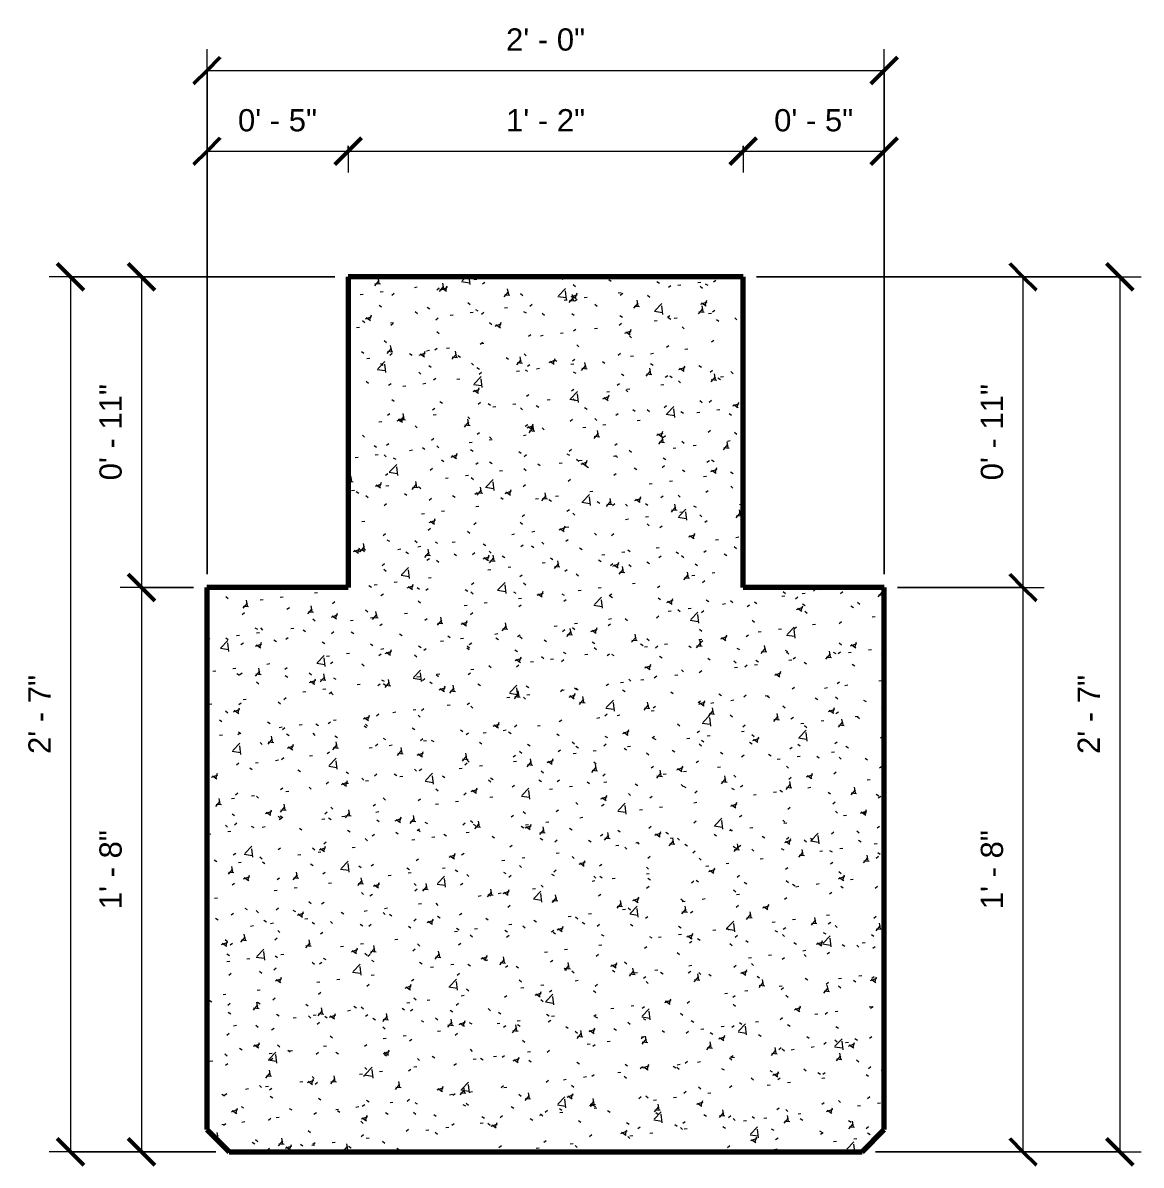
# Model space of a CAD drawing. Header units: inches. Extents: x -3503 to -1964, y -3753 to 2632.
# Drawn here: x -3140.18 to -3100.55, y -52.47 to -12 of the extents above; entities that cross this region are included whole.
import ezdxf

# ---------------------------------------------------------------- set-up
doc = ezdxf.new("R2010")
doc.units = ezdxf.units.IN
doc.header["$MEASUREMENT"] = 0
for name, color, linetype, lineweight in [('A-ANNO-DIMS', 211, 'Continuous', 9), ('A-ANNO-DIMS-8', 211, 'Continuous', 9), ('S-BEAM', 12, 'Continuous', 18)]:
    doc.layers.add(name, color=color, linetype=linetype, lineweight=lineweight)
doc.styles.add('Arial', font='arial.ttf', dxfattribs={"height": 0.787402})
doc.dimstyles.new('Diagonal_-_Arial_2_5_mm', dxfattribs={"dimscale": 12, "dimtxt": 0.803354, "dimasz": 0.07874, "dimexe": 0.062992, "dimexo": 0.03937, "dimgap": 0.03937, "dimtad": 1, "dimdec": 4, "dimrnd": 0.0625, "dimzin": 1, "dimdsep": 46, "dimlunit": 4, "dimtxsty": 'Arial', "dimblk1": 'OBLIQUE', "dimblk2": 'OBLIQUE', "dimsah": 1, "dimcen": 0.09, "dimazin": 0, "dimtfac": 1, "dimtdec": 4, "dimtix": 1, "dimtmove": 0, "dimatfit": 3, "dimfxl": 1, "dimtvp": 1, "dimtfill": 1, "dimfrac": 2, "dimtolj": 1, "dimtzin": 0, "dimarcsym": 2})

# ---------------------------------------------------------------- blocks, each defined once
blk = doc.blocks.new('Beam 2 Levels - Beams 2 Levels-233880-DET_ BEAM TYPE 3 B-B')
at = {"layer": 'S-BEAM'}
h = blk.add_hatch(dxfattribs=at)
h.set_pattern_fill('FP_2', color=256, style=0, pattern_type=2)
h.set_pattern_definition([(50, (-2813.855, -70), (2.29529, -0.20023), [0.24, -2.64]), (355, (-2813.855, -70), (-0.44392, 2.40685), [0.192, -2.112]), (100.451, (-2813.664, -70.017), (1.85148, 2.20645), [0.204, -2.244]), (46.184, (-2813.855, -69.36), (3.41498, -0.52988), [0.36, -3.96]), (96.636, (-2813.57, -69.404), (2.99077, 3.1175), [0.306, -3.365]), (351.184, (-2813.855, -69.36), (2.99112, 3.1174), [0.288, -3.168]), (21, (-2813.535, -69.52), (1.910434, -1.287904), [0.24, -2.64]), (326, (-2813.535, -69.52), (0.7786, 2.32029), [0.192, -2.112]), (71.451, (-2813.376, -69.627), (2.68905, 1.03219), [0.204, -2.244]), (37.5, (-2813.855, -70), (0.038894, 1.064692), [0.106, -1.981, 0.106, -2.038, -2.12]), (37.5, (-2813.855, -70), (0.038894, 1.064692), [-4.23, 0.106, -2.014]), (7.5, (-2813.855, -70), (0.841523, 1.261634), [0.106, -1.117, 0.106, -1.933, -0.808]), (7.5, (-2813.855, -70), (0.841523, 1.261634), [-3.261, 0.106, -0.702]), (327.5, (-2814.569, -70), (1.707842, -0.07188), [0.106, -0.694, 0.106, -2.39, -3.312]), (327.5, (-2814.569, -70), (1.707842, -0.07188), [-3.296, 0.106, -3.206]), (317.5, (-2814.889, -70), (1.865863, 0.320695), [0.106, -0.934, 0.106, -1.552, -2.352]), (317.5, (-2814.889, -70), (1.865863, 0.320695), [-2.698, 0.106, -2.246])])
h.paths.add_polyline_path([(-2816.111, -52), (-2815.324, -51.213), (-2815.324, -32), (-2820.324, -32), (-2820.324, -21), (-2834.324, -21), (-2834.324, -32), (-2839.324, -32), (-2839.324, -51.213), (-2838.536, -52)], flags=0)
at = {"layer": 'S-BEAM', "lineweight": 70}
for p, q in [((-2820.324, -21), (-2834.324, -21)), ((-2834.324, -21), (-2834.324, -32)), ((-2820.324, -32), (-2820.324, -21)), ((-2834.324, -32), (-2839.324, -32)), ((-2839.324, -32), (-2839.324, -51.213)), ((-2815.324, -32), (-2820.324, -32)), ((-2815.324, -51.213), (-2815.324, -32)), ((-2839.324, -51.213), (-2838.536, -52)), ((-2816.111, -52), (-2815.324, -51.213)), ((-2838.536, -52), (-2816.111, -52))]:
    blk.add_line(p, q, dxfattribs=at)
blk = doc.blocks.new('DIMBLOCK38-DET_ BEAM TYPE 3 B-B')
at = {"layer": 'A-ANNO-DIMS-8', "lineweight": 50}
for p, q in [((-3135.973, -21), (-3136.446, -20.528)), ((-3135.973, -21), (-3135.501, -21.472)), ((-3135.973, -32), (-3136.446, -31.528)), ((-3135.973, -32), (-3135.501, -32.472))]:
    blk.add_line(p, q, dxfattribs=at)
at = {"layer": 'A-ANNO-DIMS-8'}
for p, q in [((-3129.129, -21), (-3136.729, -21)), ((-3135.973, -21), (-3135.973, -32)), ((-3135.973, -21), (-3129.129, -21)), ((-3134.129, -32), (-3136.729, -32)), ((-3135.973, -32), (-3134.129, -32))]:
    blk.add_line(p, q, dxfattribs=at)
at = {"layer": 'A-ANNO-DIMS-8', "color": 0, "insert": (-3137.468, -28.206), "char_height": 0.7874, "width": 4.0934, "attachment_point": 1, "rotation": 90, "line_spacing_factor": 0.941778, "style": 'Arial', "bg_fill": 3, "box_fill_scale": 1.25, "bg_fill_color": 256, "bg_fill_true_color": 13158600, "bg_fill_transparency": 0}
blk.add_mtext('0\' - 11"', dxfattribs=at)
blk = doc.blocks.new('_Oblique')
at = {"color": 0, "linetype": 'ByBlock', "lineweight": -2}
blk.add_line((-0.5, -0.5), (0.5, 0.5), dxfattribs=at)
blk = doc.blocks.new('DIMBLOCK39-DET_ BEAM TYPE 3 B-B')
at = {"layer": 'A-ANNO-DIMS-8', "lineweight": 50}
for p, q in [((-3135.973, -32), (-3136.446, -31.528)), ((-3135.973, -32), (-3135.501, -32.472)), ((-3135.973, -52), (-3136.446, -51.528)), ((-3135.973, -52), (-3135.501, -52.472))]:
    blk.add_line(p, q, dxfattribs=at)
at = {"layer": 'A-ANNO-DIMS-8'}
for p, q in [((-3134.129, -32), (-3136.729, -32)), ((-3135.973, -32), (-3135.973, -52)), ((-3135.973, -32), (-3134.129, -32)), ((-3133.341, -52), (-3136.729, -52)), ((-3135.973, -52), (-3133.341, -52))]:
    blk.add_line(p, q, dxfattribs=at)
at = {"layer": 'A-ANNO-DIMS-8', "color": 0, "insert": (-3137.468, -43.403), "char_height": 0.7874, "width": 3.36667, "attachment_point": 1, "rotation": 90, "line_spacing_factor": 0.941778, "style": 'Arial', "bg_fill": 3, "box_fill_scale": 1.25, "bg_fill_color": 256, "bg_fill_true_color": 13158600, "bg_fill_transparency": 0}
blk.add_mtext('1\' - 8"', dxfattribs=at)
blk = doc.blocks.new('DIMBLOCK40-DET_ BEAM TYPE 3 B-B')
at = {"layer": 'A-ANNO-DIMS-8', "lineweight": 50}
for p, q in [((-3138.49, -21), (-3138.963, -20.528)), ((-3138.49, -21), (-3138.018, -21.472)), ((-3138.49, -52), (-3138.963, -51.528)), ((-3138.49, -52), (-3138.018, -52.472))]:
    blk.add_line(p, q, dxfattribs=at)
at = {"layer": 'A-ANNO-DIMS-8'}
for p, q in [((-3129.129, -21), (-3139.246, -21)), ((-3138.49, -21), (-3138.49, -52)), ((-3138.49, -21), (-3129.129, -21)), ((-3133.341, -52), (-3139.246, -52)), ((-3138.49, -52), (-3133.341, -52))]:
    blk.add_line(p, q, dxfattribs=at)
at = {"layer": 'A-ANNO-DIMS-8', "color": 0, "insert": (-3139.985, -37.903), "char_height": 0.7874, "width": 3.36667, "attachment_point": 1, "rotation": 90, "line_spacing_factor": 0.941778, "style": 'Arial', "bg_fill": 3, "box_fill_scale": 1.25, "bg_fill_color": 256, "bg_fill_true_color": 13158600, "bg_fill_transparency": 0}
blk.add_mtext('2\' - 7"', dxfattribs=at)
blk = doc.blocks.new('DIMBLOCK41-DET_ BEAM TYPE 3 B-B')
at = {"layer": 'A-ANNO-DIMS-8', "lineweight": 50}
for p, q in [((-3104.741, -21), (-3105.213, -20.528)), ((-3104.741, -21), (-3104.268, -21.472)), ((-3104.741, -32), (-3105.213, -31.528)), ((-3104.741, -32), (-3104.268, -32.472))]:
    blk.add_line(p, q, dxfattribs=at)
at = {"layer": 'A-ANNO-DIMS-8'}
for p, q in [((-3114.184, -21), (-3103.985, -21)), ((-3104.741, -21), (-3114.184, -21)), ((-3104.741, -21), (-3104.741, -32)), ((-3109.184, -32), (-3103.985, -32)), ((-3104.741, -32), (-3109.184, -32))]:
    blk.add_line(p, q, dxfattribs=at)
at = {"layer": 'A-ANNO-DIMS-8', "color": 0, "insert": (-3106.236, -28.206), "char_height": 0.7874, "width": 4.0934, "attachment_point": 1, "rotation": 90, "line_spacing_factor": 0.941778, "style": 'Arial', "bg_fill": 3, "box_fill_scale": 1.25, "bg_fill_color": 256, "bg_fill_true_color": 13158600, "bg_fill_transparency": 0}
blk.add_mtext('0\' - 11"', dxfattribs=at)
blk = doc.blocks.new('DIMBLOCK42-DET_ BEAM TYPE 3 B-B')
at = {"layer": 'A-ANNO-DIMS-8', "lineweight": 50}
for p, q in [((-3104.741, -32), (-3105.213, -31.528)), ((-3104.741, -32), (-3104.268, -32.472)), ((-3104.741, -52), (-3105.213, -51.528)), ((-3104.741, -52), (-3104.268, -52.472))]:
    blk.add_line(p, q, dxfattribs=at)
at = {"layer": 'A-ANNO-DIMS-8'}
for p, q in [((-3109.184, -32), (-3103.985, -32)), ((-3104.741, -32), (-3109.184, -32)), ((-3104.741, -32), (-3104.741, -52)), ((-3109.971, -52), (-3103.985, -52)), ((-3104.741, -52), (-3109.971, -52))]:
    blk.add_line(p, q, dxfattribs=at)
at = {"layer": 'A-ANNO-DIMS-8', "color": 0, "insert": (-3106.236, -43.403), "char_height": 0.7874, "width": 3.36667, "attachment_point": 1, "rotation": 90, "line_spacing_factor": 0.941778, "style": 'Arial', "bg_fill": 3, "box_fill_scale": 1.25, "bg_fill_color": 256, "bg_fill_true_color": 13158600, "bg_fill_transparency": 0}
blk.add_mtext('1\' - 8"', dxfattribs=at)
blk = doc.blocks.new('DIMBLOCK43-DET_ BEAM TYPE 3 B-B')
at = {"layer": 'A-ANNO-DIMS-8', "lineweight": 50}
for p, q in [((-3101.31, -21), (-3101.782, -20.528)), ((-3101.31, -21), (-3100.837, -21.472)), ((-3101.31, -52), (-3101.782, -51.528)), ((-3101.31, -52), (-3100.837, -52.472))]:
    blk.add_line(p, q, dxfattribs=at)
at = {"layer": 'A-ANNO-DIMS-8'}
for p, q in [((-3114.184, -21), (-3100.554, -21)), ((-3101.31, -21), (-3114.184, -21)), ((-3101.31, -21), (-3101.31, -52)), ((-3109.971, -52), (-3100.554, -52)), ((-3101.31, -52), (-3109.971, -52))]:
    blk.add_line(p, q, dxfattribs=at)
at = {"layer": 'A-ANNO-DIMS-8', "color": 0, "insert": (-3102.804, -37.903), "char_height": 0.7874, "width": 3.36667, "attachment_point": 1, "rotation": 90, "line_spacing_factor": 0.941778, "style": 'Arial', "bg_fill": 3, "box_fill_scale": 1.25, "bg_fill_color": 256, "bg_fill_true_color": 13158600, "bg_fill_transparency": 0}
blk.add_mtext('2\' - 7"', dxfattribs=at)
blk = doc.blocks.new('DIMBLOCK44-DET_ BEAM TYPE 3 B-B')
at = {"layer": 'A-ANNO-DIMS-8'}
for p, q in [((-3133.656, -31.528), (-3133.656, -15.791)), ((-3133.656, -16.547), (-3128.656, -16.547)), ((-3133.656, -16.547), (-3133.656, -31.528)), ((-3128.656, -16.352), (-3128.656, -17.303)), ((-3128.656, -16.547), (-3128.656, -16.352))]:
    blk.add_line(p, q, dxfattribs=at)
at = {"layer": 'A-ANNO-DIMS-8', "lineweight": 50}
for p, q in [((-3133.656, -16.547), (-3133.184, -16.075)), ((-3128.656, -16.547), (-3128.184, -16.075)), ((-3133.656, -16.547), (-3134.129, -17.02)), ((-3128.656, -16.547), (-3129.129, -17.02))]:
    blk.add_line(p, q, dxfattribs=at)
at = {"layer": 'A-ANNO-DIMS-8', "color": 0, "insert": (-3132.559, -15.053), "char_height": 0.7874, "width": 3.36667, "attachment_point": 1, "line_spacing_factor": 0.941778, "style": 'Arial', "bg_fill": 3, "box_fill_scale": 1.25, "bg_fill_color": 256, "bg_fill_true_color": 13158600, "bg_fill_transparency": 0}
blk.add_mtext('0\' - 5"', dxfattribs=at)
blk = doc.blocks.new('DIMBLOCK45-DET_ BEAM TYPE 3 B-B')
at = {"layer": 'A-ANNO-DIMS-8', "lineweight": 50}
for p, q in [((-3128.656, -16.547), (-3128.184, -16.075)), ((-3114.656, -16.547), (-3114.184, -16.075)), ((-3128.656, -16.547), (-3129.129, -17.02)), ((-3114.656, -16.547), (-3115.129, -17.02))]:
    blk.add_line(p, q, dxfattribs=at)
at = {"layer": 'A-ANNO-DIMS-8'}
for p, q in [((-3128.656, -16.352), (-3128.656, -17.303)), ((-3128.656, -16.547), (-3128.656, -16.352)), ((-3128.656, -16.547), (-3114.656, -16.547)), ((-3114.656, -16.352), (-3114.656, -17.303)), ((-3114.656, -16.547), (-3114.656, -16.352))]:
    blk.add_line(p, q, dxfattribs=at)
at = {"layer": 'A-ANNO-DIMS-8', "color": 0, "insert": (-3123.059, -15.053), "char_height": 0.7874, "width": 3.36667, "attachment_point": 1, "line_spacing_factor": 0.941778, "style": 'Arial', "bg_fill": 3, "box_fill_scale": 1.25, "bg_fill_color": 256, "bg_fill_true_color": 13158600, "bg_fill_transparency": 0}
blk.add_mtext('1\' - 2"', dxfattribs=at)
blk = doc.blocks.new('DIMBLOCK46-DET_ BEAM TYPE 3 B-B')
at = {"layer": 'A-ANNO-DIMS-8', "lineweight": 50}
for p, q in [((-3114.656, -16.547), (-3114.184, -16.075)), ((-3109.656, -16.547), (-3109.184, -16.075)), ((-3114.656, -16.547), (-3115.129, -17.02)), ((-3109.656, -16.547), (-3110.129, -17.02))]:
    blk.add_line(p, q, dxfattribs=at)
at = {"layer": 'A-ANNO-DIMS-8'}
for p, q in [((-3109.656, -31.528), (-3109.656, -15.791)), ((-3114.656, -16.352), (-3114.656, -17.303)), ((-3114.656, -16.547), (-3114.656, -16.352)), ((-3114.656, -16.547), (-3109.656, -16.547)), ((-3109.656, -16.547), (-3109.656, -31.528))]:
    blk.add_line(p, q, dxfattribs=at)
at = {"layer": 'A-ANNO-DIMS-8', "color": 0, "insert": (-3113.559, -15.053), "char_height": 0.7874, "width": 3.36667, "attachment_point": 1, "line_spacing_factor": 0.941778, "style": 'Arial', "bg_fill": 3, "box_fill_scale": 1.25, "bg_fill_color": 256, "bg_fill_true_color": 13158600, "bg_fill_transparency": 0}
blk.add_mtext('0\' - 5"', dxfattribs=at)
blk = doc.blocks.new('DIMBLOCK47-DET_ BEAM TYPE 3 B-B')
at = {"layer": 'A-ANNO-DIMS-8'}
for p, q in [((-3133.656, -31.528), (-3133.656, -12.931)), ((-3109.656, -31.528), (-3109.656, -12.931)), ((-3133.656, -13.687), (-3109.656, -13.687)), ((-3133.656, -13.687), (-3133.656, -31.528)), ((-3109.656, -13.687), (-3109.656, -31.528))]:
    blk.add_line(p, q, dxfattribs=at)
at = {"layer": 'A-ANNO-DIMS-8', "lineweight": 50}
for p, q in [((-3133.656, -13.687), (-3133.184, -13.215)), ((-3109.656, -13.687), (-3109.184, -13.215)), ((-3133.656, -13.687), (-3134.129, -14.16)), ((-3109.656, -13.687), (-3110.129, -14.16))]:
    blk.add_line(p, q, dxfattribs=at)
at = {"layer": 'A-ANNO-DIMS-8', "color": 0, "insert": (-3123.059, -12.192), "char_height": 0.7874, "width": 3.36667, "attachment_point": 1, "line_spacing_factor": 0.941778, "style": 'Arial', "bg_fill": 3, "box_fill_scale": 1.25, "bg_fill_color": 256, "bg_fill_true_color": 13158600, "bg_fill_transparency": 0}
blk.add_mtext('2\' - 0"', dxfattribs=at)

msp = doc.modelspace()

# ---------------------------------------------------------------- block references
at = {"layer": 'S-BEAM'}
msp.add_blockref('Beam 2 Levels - Beams 2 Levels-233880-DET_ BEAM TYPE 3 B-B', (-294.33261, 0), dxfattribs=at)

# ---------------------------------------------------------------- next in the draw order: dimensions: what is measured, and where the dimension line sits
at = {"layer": 'A-ANNO-DIMS'}
for base, p1, p2, picture, middle in [((-3135.97342, -32), (-3128.65635, -21), (-3133.65635, -32), 'DIMBLOCK38-DET_ BEAM TYPE 3 B-B', (-3136.84789, -26.5)), ((-3104.74091, -32), (-3114.65635, -21), (-3109.65635, -32), 'DIMBLOCK41-DET_ BEAM TYPE 3 B-B', (-3105.61537, -26.5))]:
    dim = msp.add_linear_dim(base=base, p1=p1, p2=p2, angle=90, dimstyle='Diagonal_-_Arial_2_5_mm', override={"dimpost": '<>', "dimfxl": 12.083046}, dxfattribs=at)
    dim.commit()
    dim.dimension.update_dxf_attribs({"geometry": picture, "text_midpoint": middle})

# ---------------------------------------------------------------- next in the draw order: dimensions: what is measured, and where the dimension line sits
for base, p1, p2, picture, middle in [((-3135.97342, -52), (-3133.65635, -32), (-3132.86895, -52), 'DIMBLOCK39-DET_ BEAM TYPE 3 B-B', (-3136.84789, -42)), ((-3104.74091, -52), (-3109.65635, -32), (-3110.44375, -52), 'DIMBLOCK42-DET_ BEAM TYPE 3 B-B', (-3105.61537, -42))]:
    dim = msp.add_linear_dim(base=base, p1=p1, p2=p2, angle=90, dimstyle='Diagonal_-_Arial_2_5_mm', override={"dimpost": '<>', "dimfxl": 20.015494}, dxfattribs=at)
    dim.commit()
    dim.dimension.update_dxf_attribs({"geometry": picture, "text_midpoint": middle})

# ---------------------------------------------------------------- next in the draw order: dimensions: what is measured, and where the dimension line sits
for base, p1, p2, picture, middle in [((-3138.49033, -52), (-3128.65635, -21), (-3132.86895, -52), 'DIMBLOCK40-DET_ BEAM TYPE 3 B-B', (-3139.35808, -36.5)), ((-3101.30957, -52), (-3114.65635, -21), (-3110.44375, -52), 'DIMBLOCK43-DET_ BEAM TYPE 3 B-B', (-3102.17733, -36.5))]:
    dim = msp.add_linear_dim(base=base, p1=p1, p2=p2, angle=90, dimstyle='Diagonal_-_Arial_2_5_mm', override={"dimpost": '<>', "dimfxl": 31.284916}, dxfattribs=at)
    dim.commit()
    dim.dimension.update_dxf_attribs({"geometry": picture, "text_midpoint": middle})

# ---------------------------------------------------------------- next in the draw order: dimensions: what is measured, and where the dimension line sits
dim = msp.add_linear_dim(base=(-3128.65635, -16.54729), p1=(-3133.65635, -32), p2=(-3128.65635, -15.87916), dimstyle='Diagonal_-_Arial_2_5_mm', override={"dimpost": '<>', "dimfxl": 16.878437}, dxfattribs=at)
dim.commit()
dim.dimension.update_dxf_attribs({"geometry": 'DIMBLOCK44-DET_ BEAM TYPE 3 B-B', "text_midpoint": (-3131.15635, -15.67282)})

# ---------------------------------------------------------------- next in the draw order: dimensions: what is measured, and where the dimension line sits
dim = msp.add_linear_dim(base=(-3114.65635, -16.54729), p1=(-3128.65635, -15.87916), p2=(-3114.65635, -15.87916), dimstyle='Diagonal_-_Arial_2_5_mm', override={"dimpost": '<>', "dimfxl": 14}, dxfattribs=at)
dim.commit()
dim.dimension.update_dxf_attribs({"geometry": 'DIMBLOCK45-DET_ BEAM TYPE 3 B-B', "text_midpoint": (-3121.65635, -15.67953)})

# ---------------------------------------------------------------- next in the draw order: dimensions: what is measured, and where the dimension line sits
dim = msp.add_linear_dim(base=(-3109.65635, -16.54729), p1=(-3114.65635, -15.87916), p2=(-3109.65635, -32), dimstyle='Diagonal_-_Arial_2_5_mm', override={"dimpost": '<>', "dimfxl": 16.878437}, dxfattribs=at)
dim.commit()
dim.dimension.update_dxf_attribs({"geometry": 'DIMBLOCK46-DET_ BEAM TYPE 3 B-B', "text_midpoint": (-3112.15635, -15.67282)})

# ---------------------------------------------------------------- next in the draw order: dimensions: what is measured, and where the dimension line sits
dim = msp.add_linear_dim(base=(-3109.65635, -13.68717), p1=(-3133.65635, -32), p2=(-3109.65635, -32), dimstyle='Diagonal_-_Arial_2_5_mm', override={"dimpost": '<>', "dimfxl": 24}, dxfattribs=at)
dim.commit()
dim.dimension.update_dxf_attribs({"geometry": 'DIMBLOCK47-DET_ BEAM TYPE 3 B-B', "text_midpoint": (-3121.65635, -12.8127)})

doc.saveas('drawing.dxf')
